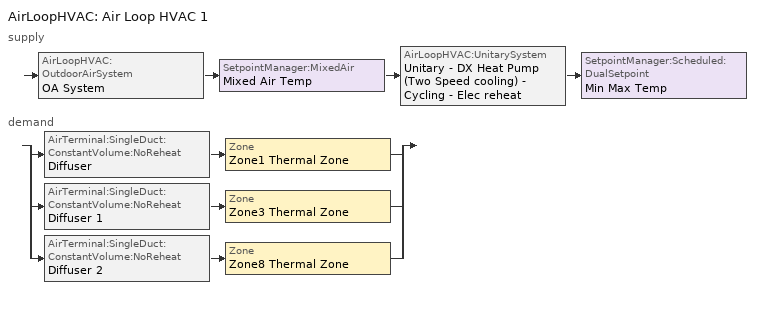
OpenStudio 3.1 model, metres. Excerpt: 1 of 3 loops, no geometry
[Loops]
AirLoopHVAC 'Air Loop HVAC 1'
 supply: AirLoopHVAC:OutdoorAirSystem 'OA System' > SetpointManager:MixedAir 'Mixed Air Temp' > AirLoopHVAC:UnitarySystem 'Unitary - DX Heat Pump (Two Speed cooling) - Cycling - Elec reheat' > SetpointManager:Scheduled:DualSetpoint 'Min Max Temp'
 demand: split
  | AirTerminal:SingleDuct:ConstantVolume:NoReheat 'Diffuser' > Zone 'Zone1 Thermal Zone'
  | AirTerminal:SingleDuct:ConstantVolume:NoReheat 'Diffuser 1' > Zone 'Zone3 Thermal Zone'
  | AirTerminal:SingleDuct:ConstantVolume:NoReheat 'Diffuser 2' > Zone 'Zone8 Thermal Zone'
[Sizing:Zone] Zone Cooling Design Supply Air Temperature Input Method=SupplyAirTemperature; Zone Cooling Design Supply Air Temperature {C}=12; Zone Cooling Design Supply Air Temperature Difference {deltaC}=11.11; Zone Heating Design Supply Air Temperature Input Method=SupplyAirTemperature; Zone Heating Design Supply Air Temperature {C}=30; Zone Heating Design Supply Air Temperature Difference {deltaC}=11.11; Zone Cooling Design Supply Air Humidity Ratio {kg-H2O/kg-air}=0.008; Zone Heating Design Supply Air Humidity Ratio {kg-H2O/kg-air}=0.008; Zone Heating Sizing Factor=1; Zone Cooling Sizing Factor=1; Cooling Design Air Flow Method=DesignDay; Cooling Minimum Air Flow per Zone Floor Area {m3/s-m2}=0.000762; Heating Design Air Flow Method=DesignDay; Account for Dedicated Outdoor Air System=No; Dedicated Outdoor Air System Control Strategy=NeutralSupplyAir; Dedicated Outdoor Air Low Setpoint Temperature for Design {C}=Autosize; Dedicated Outdoor Air High Setpoint Temperature for Design {C}=Autosize
Zone3 Thermal Zone; Zone1 Thermal Zone
[Zone equipment]
Zone3 Thermal Zone: Zone HVAC Dehumidifier 1, Zone HVAC Energy Recovery Ventilator 1, Diffuser 1
Zone1 Thermal Zone: Zone HVAC Dehumidifier, Zone HVAC Energy Recovery Ventilator, Diffuser
[ZoneHVAC:Dehumidifier:DX] Availability Schedule=Always On Discrete 1; Rated Energy Factor {L/kWh}=1.65; Water Removal Curve=Dehumidifier Water Removal Curve; Energy Factor Curve=Dehumidifier Energy Factor Curve; Part Load Fraction Correlation Curve=Dehumidifier Part Load Curve; Minimum Dry-Bulb Temperature for Dehumidifier Operation {C}=-1.1; Maximum Dry-Bulb Temperature for Dehumidifier Operation {C}=32.2; Off-Cycle Parasitic Electric Load {W}=0
Name | Rated Water Removal {L/day} | Rated Air Flow Rate {m3/s}
Zone HVAC Dehumidifier | 17.3181 | 0.008967
Zone HVAC Dehumidifier 1 | 15.8042 | 0.08967
[ZoneHVAC:EnergyRecoveryVentilator] Availability Schedule=Always On Discrete 1
Name | Heat Exchanger | Supply Air Flow Rate {m3/s} | Exhaust Air Flow Rate {m3/s} | Supply Air Fan | Exhaust Air Fan | Controller | Ventilation Rate per Unit Floor Area {m3/s-m2} | Ventilation Rate per Occupant {m3/s-person}
Zone HVAC Energy Recovery Ventilator | ERV HX | 0.02592 | 0.02592 | ERV Supply Fan | ERV Exhaust Fan | ERV Controller | 0 | 0
Zone HVAC Energy Recovery Ventilator 1 | ERV HX 1 | 0.02364 | 0.02364 | ERV Supply Fan 1 | ERV Exhaust Fan 1 | ERV Controller 1 | 0.000508 | 0.00236
[Fan:OnOff] Pressure Rise {Pa}=300; Motor Efficiency=0.8; Motor In Airstream Fraction=1
Name | Availability Schedule | Fan Total Efficiency | Maximum Flow Rate {m3/s} | Fan Power Ratio Function of Speed Ratio Curve | Fan Efficiency Ratio Function of Speed Ratio Curve
ERV Supply Fan | Always On Discrete 1 | 0.7 | 0.02592 | Fan On Off Power Curve 18 | Fan On Off Efficiency Curve 17
ERV Exhaust Fan | Always On Discrete 1 | 0.7 | 0.02592 | Fan On Off Power Curve 17 | Fan On Off Efficiency Curve 18
ERV Supply Fan 1 | Always On Discrete 1 | 0.7 | 0.02364 | Fan On Off Power Curve 18 | Fan On Off Efficiency Curve 17
ERV Exhaust Fan 1 | Always On Discrete 1 | 0.7 | 0.02364 | Fan On Off Power Curve 17 | Fan On Off Efficiency Curve 18
Fan On Off 12 | Always On Discrete hvac_library | 0.6 | autosize | Fan On Off Power Curve 10 | Fan On Off Efficiency Curve 7
[HeatExchanger:AirToAir:SensibleAndLatent] Availability Schedule=Always On Discrete 1; Sensible Effectiveness at 100% Heating Air Flow=0.62; Latent Effectiveness at 100% Heating Air Flow=0; Sensible Effectiveness at 75% Heating Air Flow=0.68; Latent Effectiveness at 75% Heating Air Flow=0; Sensible Effectiveness at 100% Cooling Air Flow=0.62; Latent Effectiveness at 100% Cooling Air Flow=0; Sensible Effectiveness at 75% Cooling Air Flow=0.68; Latent Effectiveness at 75% Cooling Air Flow=0; Supply Air Outlet Temperature Control=No; Heat Exchanger Type=Plate; Frost Control Type=ExhaustAirRecirculation; Threshold Temperature {C}=-5; Initial Defrost Time Fraction=0.21875; Rate of Defrost Time Fraction Increase {1/K}=0.004261; Economizer Lockout=No
Name | Nominal Supply Air Flow Rate {m3/s} | Nominal Electric Power {W}
ERV HX | 0.02592 | 28.2
ERV HX 1 | 0.02364 | 25.8
[ZoneHVAC:EnergyRecoveryVentilator:Controller] Exhaust Air Temperature Limit=NoExhaustAirTemperatureLimit; Exhaust Air Enthalpy Limit=NoExhaustAirEnthalpyLimit; High Humidity Control Flag=No; High Humidity Outdoor Air Flow Ratio=1; Control High Indoor Humidity Based on Outdoor Humidity Ratio=No
ERV Controller; ERV Controller 1
[AirLoopHVAC]
Air Loop HVAC 1: Availability Schedule=Always On Discrete; Design Supply Air Flow Rate {m3/s}=AutoSize; Design Return Air Flow Fraction of Supply Air Flow=1
[Sizing:System]
Air Loop HVAC 1: Type of Load to Size On=Sensible; Design Outdoor Air Flow Rate {m3/s}=Autosize; Central Heating Maximum System Air Flow Ratio=0.3; Preheat Design Temperature {C}=7; Preheat Design Humidity Ratio {kg-H2O/kg-Air}=0.008; Precool Design Temperature {C}=12.8; Precool Design Humidity Ratio {kg-H2O/kg-Air}=0.008; Central Cooling Design Supply Air Temperature {C}=12.8; Central Heating Design Supply Air Temperature {C}=16.7; Sizing Option=NonCoincident; 100% Outdoor Air in Cooling=Yes; 100% Outdoor Air in Heating=Yes; Central Cooling Design Supply Air Humidity Ratio {kg-H2O/kg-Air}=0.0085; Central Heating Design Supply Air Humidity Ratio {kg-H2O/kg-Air}=0.008; Cooling Design Air Flow Method=DesignDay; Cooling Design Air Flow Rate {m3/s}=0; Heating Design Air Flow Method=DesignDay; Heating Design Air Flow Rate {m3/s}=0; System Outdoor Air Method=ZoneSum; Zone Maximum Outdoor Air Fraction=1; Cooling Supply Air Flow Rate Per Floor Area {m3/s-m2}=0.00996765; Cooling Fraction of Autosized Cooling Supply Air Flow Rate=1; Cooling Supply Air Flow Rate Per Unit Cooling Capacity {m3/s-W}=3.94755e-05; Heating Supply Air Flow Rate Per Floor Area {m3/s-m2}=0.00996765; Heating Fraction of Autosized Heating Supply Air Flow Rate=1; Heating Fraction of Autosized Cooling Supply Air Flow Rate=1; Heating Supply Air Flow Rate Per Unit Heating Capacity {m3/s-W}=3.15882e-05; Cooling Design Capacity Method=CoolingDesignCapacity; Cooling Design Capacity {W}=autosize; Cooling Design Capacity Per Floor Area {W/m2}=234.7; Fraction of Autosized Cooling Design Capacity=1; Heating Design Capacity Method=HeatingDesignCapacity; Heating Design Capacity {W}=autosize; Heating Design Capacity Per Floor Area {W/m2}=157; Fraction of Autosized Heating Design Capacity=1; Central Cooling Capacity Control Method=OnOff
[AirLoopHVAC:UnitarySystem]
Unitary - DX Heat Pump (Two Speed cooling) - Cycling - Elec reheat: Control Type=Load; Controlling Zone or Thermostat Location=Zone8 Thermal Zone; Dehumidification Control Type=None; Supply Fan=Fan On Off 12; Fan Placement=BlowThrough; Heating Coil=1 Spd DX Htg Coil 4; DX Heating Coil Sizing Ratio=1; Cooling Coil=2 Spd DX Clg Coil 3; Use DOAS DX Cooling Coil=No; DOAS DX Cooling Coil Leaving Minimum Air Temperature {C}=2; Latent Load Control=SensibleOnlyLoadControl; Supplemental Heating Coil=Elec Htg Coil 6; Supply Air Flow Rate During Cooling Operation {m3/s}=autosize; Supply Air Flow Rate During Heating Operation {m3/s}=autosize; Supply Air Flow Rate When No Cooling or Heating is Required {m3/s}=autosize; Maximum Supply Air Temperature {C}=80; Maximum Outdoor Dry-Bulb Temperature for Supplemental Heater Operation {C}=21; Maximum Cycling Rate {cycles/hr}=2.5; Heat Pump Time Constant {s}=60; Fraction of On-Cycle Power Use=0.01; Heat Pump Fan Delay Time {s}=60; Ancilliary On-Cycle Electric Power {W}=0; Ancilliary Off-Cycle Electric Power {W}=0; Maximum Temperature for Heat Recovery {C}=80
[Coil:Cooling:DX:TwoSpeed]
2 Spd DX Clg Coil 3: Availability Schedule=Always On Discrete hvac_library; Rated High Speed Total Cooling Capacity {W}=Autosize; Rated High Speed Sensible Heat Ratio=Autosize; Rated High Speed COP {W/W}=3; Rated High Speed Air Flow Rate {m3/s}=Autosize; Unit Internal Static Air Pressure {Pa}=773.3; Total Cooling Capacity Function of Temperature Curve=Curve Biquadratic 12; Total Cooling Capacity Function of Flow Fraction Curve=Curve Quadratic 21; Energy Input Ratio Function of Temperature Curve=Curve Biquadratic 5; Energy Input Ratio Function of Flow Fraction Curve=Curve Quadratic 19; Part Load Fraction Correlation Curve=Curve Quadratic 5; Rated Low Speed Total Cooling Capacity {W}=Autosize; Rated Low Speed Sensible Heat Ratio=Autosize; Rated Low Speed COP {W/W}=3; Low Speed Total Cooling Capacity Function of Temperature Curve=Curve Biquadratic 9; Low Speed Energy Input Ratio Function of Temperature Curve=Curve Biquadratic 15; Condenser Type=AirCooled; Minimum Outdoor Dry-Bulb Temperature for Compressor Operation {C}=-25; High Speed Evaporative Condenser Effectiveness=0; High Speed Evaporative Condenser Air Flow Rate {m3/s}=Autosize; High Speed Evaporative Condenser Pump Rated Power Consumption {W}=Autosize; Low Speed Evaporative Condenser Effectiveness=0; Low Speed Evaporative Condenser Air Flow Rate {m3/s}=Autosize; Low Speed Evaporative Condenser Pump Rated Power Consumption {W}=Autosize; Basin Heater Capacity {W/K}=0; Basin Heater Setpoint Temperature {C}=10
[Coil:Heating:DX:SingleSpeed]
1 Spd DX Htg Coil 4: Availability Schedule=Always On Discrete hvac_library; Rated Total Heating Capacity {W}=Autosize; Rated COP {W/W}=5; Rated Air Flow Rate {m3/s}=Autosize; Rated Supply Fan Power Per Volume Flow Rate {W/(m3/s)}=773.3; Total Heating Capacity Function of Temperature Curve=Curve Cubic 6; Total Heating Capacity Function of Flow Fraction Curve=Curve Cubic 4; Energy Input Ratio Function of Temperature Curve=Curve Cubic 7; Energy Input Ratio Function of Flow Fraction Curve=Curve Quadratic 7; Part Load Fraction Correlation Curve=Curve Quadratic 2; Defrost Strategy=Resistive; Defrost Control=Timed; Defrost Time Period Fraction=0.166667; Resistive Defrost Heater Capacity {W}=2000
[Coil:Heating:Electric]
Elec Htg Coil 6: Availability Schedule=Always On Discrete hvac_library
[AirLoopHVAC:OutdoorAirSystem]
OA System: Controller=Outdoor Air Controller
[Controller:OutdoorAir]
Outdoor Air Controller: Minimum Outdoor Air Flow Rate {m3/s}=Autosize; Maximum Outdoor Air Flow Rate {m3/s}=Autosize; Economizer Control Type=NoEconomizer; Economizer Control Action Type=ModulateFlow; Economizer Maximum Limit Dry-Bulb Temperature {C}=28; Economizer Maximum Limit Enthalpy {J/kg}=64000; Economizer Minimum Limit Dry-Bulb Temperature {C}=-100; Lockout Type=NoLockout; Minimum Limit Type=FixedMinimum; Controller Mechanical Ventilation=Controller Mechanical Ventilation 1; High Humidity Control=No; Heat Recovery Bypass Control Type=BypassWhenOAFlowGreaterThanMinimum
[Controller:MechanicalVentilation]
Controller Mechanical Ventilation 1: Availability Schedule=Always On Discrete hvac_library; System Outdoor Air Method=ZoneSum
[SetpointManager:MixedAir]
Mixed Air Temp: Control Variable=Temperature
[AirTerminal:SingleDuct:ConstantVolume:NoReheat] Availability Schedule=Always On Discrete hvac_library; Maximum Air Flow Rate {m3/s}=AutoSize
Diffuser; Diffuser 1; Diffuser 2
[SetpointManager:Scheduled:DualSetpoint]
Min Max Temp: Control Variable=Temperature; High Setpoint Schedule=Cooling Setpoint Schedule; Low Setpoint Schedule=Heating Setpoint Schedule
[Schedule:Compact]
Cooling Setpoint Schedule: Through: 12/31, For: AllDays, Until: 24:00, 25
Heating Setpoint Schedule: Through: 12/31, For: AllDays, Until: 24:00, 20
[Curve:Quadratic]
Name | Coefficient1 Constant | Coefficient2 x | Coefficient3 x**2 | Minimum Value of x | Maximum Value of x
Curve Quadratic 21 | 0.8 | 0.2 | 0 | 0.5 | 1.5
Curve Quadratic 19 | 1.156 | -0.1816 | 0.0256 | 0.5 | 1.5
Curve Quadratic 5; Curve Quadratic 2 | 0.75 | 0.25 | 0 | 0 | 1
Curve Quadratic 7 | 1.3824 | -0.4336 | 0.0512 | 0 | 1
Dehumidifier Part Load Curve | 0.95 | 0.05 | 0 | 0 | 1
[Curve:Biquadratic]
Name | Coefficient1 Constant | Coefficient2 x | Coefficient3 x**2 | Coefficient4 y | Coefficient5 y**2 | Coefficient6 x*y | Minimum Value of x | Maximum Value of x | Minimum Value of y | Maximum Value of y
Curve Biquadratic 12 | 0.766956 | 0.0107756 | -4.14703e-05 | 0.00134961 | -0.000261144 | 0.000457488 | 17 | 22 | 13 | 46
Curve Biquadratic 5 | 0.297145 | 0.0430933 | -0.000748766 | 0.00597727 | 0.000482112 | -0.000956448 | 17 | 22 | 13 | 46
Curve Biquadratic 9 | 0.42415 | 0.04426 | -0.00042 | 0.00333 | -8e-05 | -0.00021 | 17 | 22 | 13 | 46
Curve Biquadratic 15 | 1.23649 | -0.02431 | 0.00057 | -0.01434 | 0.00063 | -0.00038 | 17 | 22 | 13 | 46
Dehumidifier Water Removal Curve | -2.72488 | 0.100712 | -0.000990538 | 0.050053 | -0.000203629 | -0.000341751 | 21 | 32.22 | 40 | 80
Dehumidifier Energy Factor Curve | -2.38832 | 0.0930477 | -0.0013697 | 0.0665337 | -0.000343198 | -0.00056249 | 21 | 32.22 | 40 | 80
[Curve:Cubic]
Name | Coefficient1 Constant | Coefficient2 x | Coefficient3 x**2 | Coefficient4 x**3 | Minimum Value of x | Maximum Value of x
Fan On Off Efficiency Curve 7; Fan On Off Efficiency Curve 17; Fan On Off Efficiency Curve 18 | 1 | 0 | 0 | 0 | 0 | 1
Curve Cubic 6 | 0.758746 | 0.027626 | 0.000148716 | 3.4992e-06 | -20 | 20
Curve Cubic 4 | 0.84 | 0.16 | 0 | 0 | 0.5 | 1.5
Curve Cubic 7 | 1.19248 | -0.0300438 | 0.00103745 | -2.3328e-05 | -20 | 20
[Schedule:Constant] Value=1
Always On Discrete; Always On Discrete 1; Always On Discrete hvac_library
[Curve:Exponent] Coefficient1 Constant=1; Coefficient2 Constant=0; Coefficient3 Constant=0; Minimum Value of x=0; Maximum Value of x=1
Fan On Off Power Curve 10; Fan On Off Power Curve 18; Fan On Off Power Curve 17
